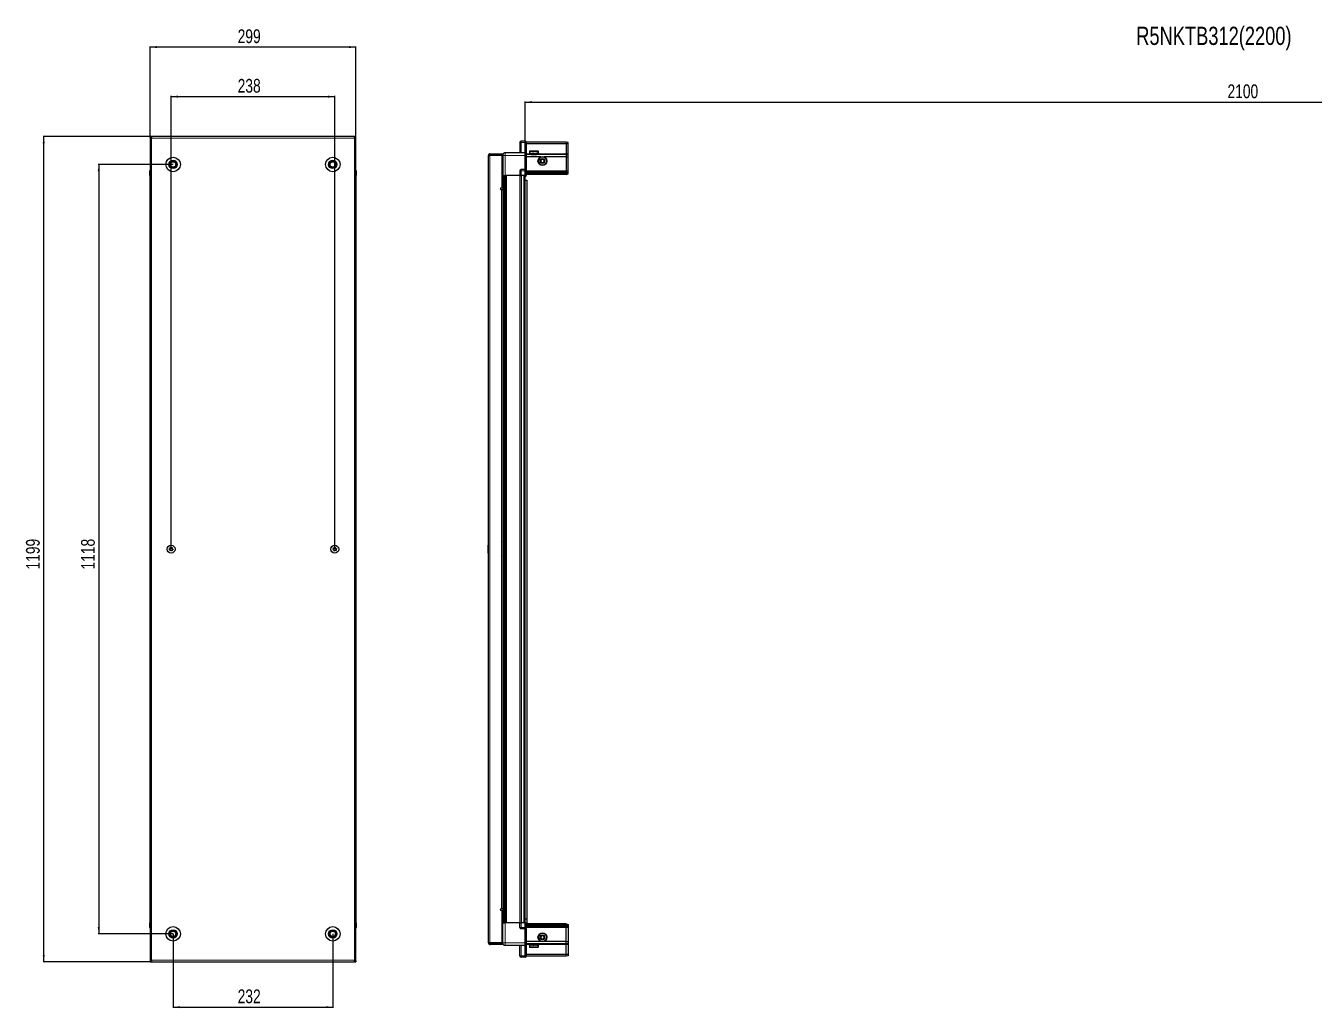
# Model space of a CAD drawing. Header units: millimetres. Extents: x 1770 to 5230, y -1720 to 2043.
# Drawn here: x 1770 to 3642, y 616 to 2043 of the extents above; entities that cross this region are included whole.
import ezdxf

# ---------------------------------------------------------------- set-up
doc = ezdxf.new("R2010")
doc.units = ezdxf.units.MM
doc.layers.add('FORMAT', color=7, linetype='Continuous')
doc.styles.add('SLDTEXTSTYLE0', font='TXT', dxfattribs={"width": 0.75})
doc.dimstyles.new('SLDDIMSTYLE0', dxfattribs={"dimtxt": 20, "dimasz": 10, "dimexe": 0, "dimexo": 0.0625, "dimgap": 5, "dimtad": 2, "dimdec": 1, "dimrnd": 1e-09, "dimzin": 12, "dimdsep": 46, "dimtxsty": 'SLDTEXTSTYLE0', "dimsah": 1, "dimcen": 0.09, "dimadec": 0, "dimazin": 3, "dimtfac": 1, "dimtofl": 0, "dimtmove": 0, "dimatfit": 3, "dimfxl": 0, "dimfrac": 2, "dimtolj": 1, "dimtzin": 12, "dimarcsym": 0})

# ---------------------------------------------------------------- blocks, each defined once
blk = doc.blocks.new('_D')
at = {"layer": 'FORMAT'}
for p, q in [((1950.9, 1882.1), (1795.4, 1882.1)), ((1796.4, 683.1), (1796.4, 1882.1)), ((1950.9, 683.1), (1795.4, 683.1))]:
    blk.add_line(p, q, dxfattribs=at)
for points in [[(1796.4, 1882.1), (1794.9, 1872.1), (1797.9, 1872.1)], [(1796.4, 683.1), (1797.9, 693.1), (1794.9, 693.1)]]:
    blk.add_solid(points, dxfattribs=at)
at = {"layer": 'FORMAT', "insert": (1770.6, 1253), "char_height": 20, "attachment_point": 1, "rotation": 90, "style": 'SLDTEXTSTYLE0'}
blk.add_mtext('1199', dxfattribs=at)
blk = doc.blocks.new('_D_1')
at = {"layer": 'FORMAT'}
for p, q in [((1950.9, 1882.1), (1950.9, 2013.1)), ((2249.9, 2012.1), (1950.9, 2012.1)), ((2249.9, 1882.1), (2249.9, 2013.1))]:
    blk.add_line(p, q, dxfattribs=at)
for points in [[(1950.9, 2012.1), (1960.9, 2010.6), (1960.9, 2013.6)], [(2249.9, 2012.1), (2239.9, 2013.6), (2239.9, 2010.6)]]:
    blk.add_solid(points, dxfattribs=at)
at = {"layer": 'FORMAT', "insert": (2078.2, 2037.9), "char_height": 20, "attachment_point": 1, "style": 'SLDTEXTSTYLE0'}
blk.add_mtext('299', dxfattribs=at)
blk = doc.blocks.new('_D_2')
at = {"layer": 'FORMAT'}
for p, q in [((1984.4, 723.6), (1984.4, 616.1)), ((2216.4, 723.6), (2216.4, 616.1)), ((1984.4, 617.1), (2216.4, 617.1))]:
    blk.add_line(p, q, dxfattribs=at)
for points in [[(1984.4, 617.1), (1994.4, 615.6), (1994.4, 618.6)], [(2216.4, 617.1), (2206.4, 618.6), (2206.4, 615.6)]]:
    blk.add_solid(points, dxfattribs=at)
at = {"layer": 'FORMAT', "insert": (2078.2, 642.9), "char_height": 20, "attachment_point": 1, "style": 'SLDTEXTSTYLE0'}
blk.add_mtext('232', dxfattribs=at)
blk = doc.blocks.new('_D_3')
at = {"layer": 'FORMAT'}
for p, q in [((1981.4, 1282.6), (1981.4, 1941.1)), ((1981.4, 1940.1), (2219.4, 1940.1)), ((2219.4, 1282.6), (2219.4, 1941.1))]:
    blk.add_line(p, q, dxfattribs=at)
for points in [[(1981.4, 1940.1), (1991.4, 1938.6), (1991.4, 1941.6)], [(2219.4, 1940.1), (2209.4, 1941.6), (2209.4, 1938.6)]]:
    blk.add_solid(points, dxfattribs=at)
at = {"layer": 'FORMAT', "insert": (2078.2, 1965.9), "char_height": 20, "attachment_point": 1, "style": 'SLDTEXTSTYLE0'}
blk.add_mtext('238', dxfattribs=at)
blk = doc.blocks.new('_D_4')
at = {"layer": 'FORMAT'}
for p, q in [((1984.4, 1841.6), (1875.4, 1841.6)), ((1876.4, 1841.6), (1876.4, 723.6)), ((1984.4, 723.6), (1875.4, 723.6))]:
    blk.add_line(p, q, dxfattribs=at)
for points in [[(1876.4, 1841.6), (1874.9, 1831.6), (1877.9, 1831.6)], [(1876.4, 723.6), (1877.9, 733.6), (1874.9, 733.6)]]:
    blk.add_solid(points, dxfattribs=at)
at = {"layer": 'FORMAT', "insert": (1850.6, 1253), "char_height": 20, "attachment_point": 1, "rotation": 90, "style": 'SLDTEXTSTYLE0'}
blk.add_mtext('1118', dxfattribs=at)
blk = doc.blocks.new('_D_5')
at = {"layer": 'FORMAT'}
for p, q in [((2495.9, 1825.6), (2495.9, 1933.1)), ((2495.9, 1932.1), (4595.9, 1932.1)), ((4595.9, 1825.6), (4595.9, 1933.1))]:
    blk.add_line(p, q, dxfattribs=at)
for points in [[(2495.9, 1932.1), (2505.9, 1930.6), (2505.9, 1933.6)], [(4595.9, 1932.1), (4585.9, 1933.6), (4585.9, 1930.6)]]:
    blk.add_solid(points, dxfattribs=at)
at = {"layer": 'FORMAT', "insert": (3516.4, 1957.9), "char_height": 20, "attachment_point": 1, "style": 'SLDTEXTSTYLE0'}
blk.add_mtext('2100', dxfattribs=at)

msp = doc.modelspace()

# ---------------------------------------------------------------- linework, layer by layer
at = {"color": 7, "linetype": 'Continuous', "lineweight": 25}
for p, q in [((1953, 1882.09), (1950.9, 1882.09)), ((1950.9, 1880.59), (1950.9, 1882.09)), ((1950.9, 1880.59), (1953, 1880.59)), ((1950.9, 1880.59), (1950.9, 1879.99)), ((1950.9, 1879.99), (1950.9, 685.19)), ((1950.9, 1879.99), (1953, 1879.99)), ((2247.8, 1882.09), (1953, 1882.09)), ((1953, 1882.09), (1953, 1879.99)), ((2247.8, 1879.99), (2247.8, 1882.09)), ((2249.9, 1882.09), (2247.8, 1882.09)), ((2247.8, 1880.59), (2249.9, 1880.59)), ((2247.8, 1879.99), (2249.9, 1879.99)), ((2249.9, 1880.59), (2249.9, 1882.09)), ((2249.9, 1879.99), (2249.9, 1880.59)), ((2249.9, 685.19), (2249.9, 1879.99)), ((2488.07, 1873.59), (2488.07, 1858.59)), ((2496.07, 1875.59), (2490.07, 1875.59)), ((2496.07, 1875.59), (2496.4, 1875.59)), ((2496.07, 1875.59), (2496.07, 1873.59)), ((2496.07, 1858.79), (2496.07, 1873.59)), ((2496.07, 1858.79), (2496.07, 1873.59)), ((2497.27, 1875.09), (2496.4, 1875.59)), ((2497.27, 1873.59), (2497.27, 1875.09)), ((2555.57, 1874.09), (2497.27, 1874.09)), ((2497.27, 1873.59), (2497.27, 1858.79)), ((2555.57, 1874.09), (2555.57, 1871.59)), ((2558.57, 1873.29), (2555.57, 1874.09)), ((2558.57, 1871.44), (2558.57, 1873.29)), ((2444.07, 1854.74), (2442.57, 1854.74)), ((2442.57, 1854.24), (2442.57, 1854.74)), ((2442.57, 710.94), (2442.57, 1854.24)), ((2444.67, 1855.34), (2444.67, 1856.84)), ((2444.67, 1856.84), (2445.57, 1856.84)), ((2444.67, 1855.34), (2445.57, 1855.34)), ((2444.67, 1854.84), (2462.07, 1854.84)), ((2445.57, 1855.34), (2445.57, 1856.84)), ((2445.57, 1856.84), (2462.07, 1856.84)), ((2445.57, 1855.34), (2462.07, 1855.34)), ((2462.07, 1855.34), (2462.07, 1856.84)), ((2463.57, 1854.84), (2462.07, 1854.84)), ((2462.07, 1854.84), (2462.07, 1807.34)), ((2463.57, 1854.59), (2463.57, 1825.59)), ((2496.07, 1858.59), (2467.07, 1858.59)), ((2496.07, 1858.59), (2496.07, 1858.79)), ((2496.07, 1858.59), (2497.27, 1858.59)), ((2496.07, 1854.59), (2496.07, 1858.59)), ((2496.07, 1834.29), (2496.07, 1854.59)), ((2555.57, 1871.59), (2497.27, 1871.59)), ((2497.27, 1858.79), (2497.27, 1858.59)), ((2497.27, 1858.59), (2497.27, 1854.59)), ((2555.57, 1856.09), (2497.27, 1856.09)), ((2497.27, 1854.59), (2497.27, 1834.29)), ((2502.07, 1860.49), (2502.07, 1858.09)), ((2502.07, 1858.09), (2502.07, 1857.59)), ((2502.07, 1857.59), (2502.2, 1857.59)), ((2502.39, 1858.09), (2502.2, 1858.09)), ((2502.2, 1858.09), (2502.2, 1857.59)), ((2502.2, 1857.59), (2502.39, 1857.59)), ((2502.39, 1858.09), (2502.39, 1857.59)), ((2502.39, 1857.59), (2502.92, 1857.59)), ((2502.87, 1861.29), (2510.04, 1861.29)), ((2503.32, 1858.09), (2502.92, 1858.09)), ((2502.92, 1858.09), (2502.92, 1857.59)), ((2502.92, 1857.59), (2503.32, 1857.59)), ((2503.32, 1858.09), (2503.32, 1857.59)), ((2503.32, 1857.59), (2504.19, 1857.59)), ((2504.17, 1857.59), (2504.17, 1857.49)), ((2504.17, 1857.49), (2512.97, 1857.49)), ((2504.77, 1858.09), (2504.19, 1858.09)), ((2504.19, 1858.09), (2504.19, 1857.59)), ((2504.19, 1857.59), (2504.77, 1857.59)), ((2504.57, 1857.09), (2505.26, 1856.61)), ((2504.57, 1857.09), (2509.6, 1857.09)), ((2505.26, 1856.61), (2504.57, 1856.13)), ((2504.57, 1856.13), (2504.57, 1856.09)), ((2504.57, 1856.13), (2509.6, 1856.13)), ((2504.77, 1858.09), (2504.77, 1857.59)), ((2504.77, 1857.59), (2505.89, 1857.59)), ((2505.26, 1856.61), (2509.42, 1856.61)), ((2506.58, 1858.09), (2505.89, 1858.09)), ((2505.89, 1858.09), (2505.89, 1857.59)), ((2505.89, 1857.59), (2506.58, 1857.59)), ((2506.58, 1858.09), (2506.58, 1857.59)), ((2506.58, 1857.59), (2507.85, 1857.59)), ((2508.59, 1858.09), (2507.85, 1858.09)), ((2507.85, 1858.09), (2507.85, 1857.59)), ((2507.85, 1857.59), (2508.08, 1857.59)), ((2508.08, 1858.09), (2508.08, 1857.59)), ((2508.58, 1858.09), (2508.58, 1857.59)), ((2508.58, 1857.59), (2508.59, 1857.59)), ((2508.59, 1858.09), (2508.59, 1857.59)), ((2508.59, 1857.59), (2509.88, 1857.59)), ((2509.42, 1856.61), (2511.88, 1856.61)), ((2509.6, 1857.09), (2512.57, 1857.09)), ((2509.6, 1856.13), (2512.57, 1856.13)), ((2510.6, 1858.09), (2509.88, 1858.09)), ((2509.88, 1858.09), (2509.88, 1857.59)), ((2509.94, 1858.09), (2509.94, 1857.59)), ((2509.94, 1857.59), (2510.6, 1857.59)), ((2510.04, 1861.29), (2514.27, 1861.29)), ((2510.6, 1858.09), (2510.6, 1857.59)), ((2510.6, 1857.59), (2511.79, 1857.59)), ((2512.41, 1858.09), (2511.79, 1858.09)), ((2511.79, 1858.09), (2511.79, 1857.59)), ((2511.79, 1857.59), (2512.41, 1857.59)), ((2511.88, 1856.61), (2512.57, 1857.09)), ((2512.57, 1856.13), (2511.88, 1856.61)), ((2512.41, 1858.09), (2512.41, 1857.59)), ((2512.41, 1857.59), (2513.37, 1857.59)), ((2512.57, 1856.09), (2512.57, 1856.13)), ((2512.97, 1857.49), (2512.97, 1857.59)), ((2513.84, 1858.09), (2513.37, 1858.09)), ((2513.37, 1858.09), (2513.37, 1857.59)), ((2513.37, 1857.59), (2513.84, 1857.59)), ((2513.84, 1858.09), (2513.84, 1857.59)), ((2513.84, 1857.59), (2514.49, 1857.59)), ((2514.76, 1858.09), (2514.49, 1858.09)), ((2514.49, 1858.09), (2514.49, 1857.59)), ((2514.49, 1857.59), (2514.76, 1857.59)), ((2514.76, 1858.09), (2514.76, 1857.59)), ((2514.76, 1857.59), (2515.03, 1857.59)), ((2515.07, 1858.09), (2515.03, 1858.09)), ((2515.03, 1858.09), (2515.03, 1857.59)), ((2515.03, 1857.59), (2515.07, 1857.59)), ((2515.07, 1858.09), (2515.07, 1860.49)), ((2515.07, 1858.09), (2515.07, 1857.59)), ((2555.57, 1871.59), (2555.57, 1857.09)), ((2558.57, 1871.44), (2555.57, 1871.59)), ((2555.57, 1857.09), (2555.57, 1856.09)), ((2555.57, 1856.09), (2555.57, 1852.59)), ((2558.57, 1855.29), (2555.57, 1856.09)), ((2558.57, 1857.09), (2558.57, 1871.44)), ((2558.57, 1855.29), (2558.57, 1857.09)), ((2558.57, 1852.26), (2558.57, 1855.29)), ((2518.57, 1852.59), (2497.27, 1852.59)), ((2555.57, 1852.59), (2523.57, 1852.59)), ((2555.57, 1852.59), (2555.57, 1832.09)), ((2555.57, 1852.59), (2558.57, 1852.26)), ((2558.57, 1832.09), (2558.57, 1852.26)), ((1950.4, 1832.09), (1950.4, 1825.59)), ((1950.4, 1825.59), (1950.4, 1832.09)), ((1950.4, 1825.59), (1950.4, 1825.59)), ((1950.9, 1825.59), (1950.4, 1825.59)), ((1950.55, 1825.59), (1950.55, 739.59)), ((2249.9, 1833.42), (2249.9, 1833.42)), ((2249.9, 1825.59), (2250.4, 1825.59)), ((2250.25, 739.59), (2250.25, 1825.59)), ((2250.4, 1832.09), (2250.4, 1825.59)), ((2250.4, 1825.59), (2250.4, 1832.09)), ((2250.4, 1825.59), (2250.4, 1825.59)), ((2250.4, 1825.59), (2250.4, 1825.59)), ((2462.07, 1828.34), (2463.57, 1828.34)), ((2463.57, 1825.59), (2462.07, 1825.59)), ((2464.22, 739.59), (2464.22, 1825.59)), ((2466.01, 1825.59), (2466.01, 739.59)), ((2466.05, 1825.59), (2466.05, 739.59)), ((2488.07, 1825.59), (2467.07, 1825.59)), ((2488.07, 1832.09), (2488.07, 1825.59)), ((2488.07, 1825.59), (2490.07, 1825.59)), ((2488.72, 739.59), (2488.72, 1825.59)), ((2496.07, 1834.09), (2490.07, 1834.09)), ((2496.07, 1825.59), (2490.07, 1825.59)), ((2495.92, 739.59), (2495.92, 1825.59)), ((2495.92, 1818.59), (2498.42, 1818.59)), ((2496.07, 1834.09), (2496.07, 1834.29)), ((2496.07, 1834.09), (2496.07, 1832.09)), ((2496.07, 1834.09), (2497.27, 1834.09)), ((2496.07, 1825.59), (2496.07, 1832.09)), ((2496.07, 1825.59), (2496.07, 1832.09)), ((2496.07, 1825.59), (2496.4, 1825.59)), ((2496.07, 1825.59), (2496.07, 1825.59)), ((2496.4, 1825.59), (2496.4, 1832.09)), ((2497.27, 1825.59), (2496.4, 1825.59)), ((2496.4, 1825.59), (2496.4, 1825.59)), ((2497.27, 1834.29), (2497.27, 1834.09)), ((2497.27, 1833.42), (2497.27, 1834.09)), ((2497.27, 1833.42), (2497.27, 1825.59)), ((2555.57, 1831.09), (2497.27, 1831.09)), ((2555.57, 1830.09), (2497.27, 1830.09)), ((2555.57, 1828.59), (2497.27, 1828.59)), ((2555.57, 1827.09), (2497.27, 1827.09)), ((2498.42, 1818.59), (2498.42, 745.09)), ((2555.57, 1832.09), (2555.57, 1831.09)), ((2555.57, 1831.09), (2555.57, 1830.09)), ((2555.57, 1831.09), (2558.57, 1830.29)), ((2555.57, 1830.09), (2555.57, 1828.59)), ((2555.57, 1830.09), (2558.57, 1829.55)), ((2555.57, 1828.59), (2558.57, 1829.05)), ((2555.57, 1828.59), (2555.57, 1827.09)), ((2555.57, 1827.09), (2558.57, 1827.9)), ((2558.57, 1830.29), (2558.57, 1832.09)), ((2558.57, 1829.55), (2558.57, 1830.29)), ((2558.57, 1829.05), (2558.57, 1829.55)), ((2558.57, 1827.9), (2558.57, 1829.05)), ((2462.07, 1807.34), (2460.72, 1807.34)), ((2460.72, 1805.34), (2461.47, 1805.34)), ((2461.47, 1805.34), (2463.57, 1805.34)), ((2463.57, 1805.34), (2463.57, 759.84)), ((2464.07, 1292.09), (2464.07, 1273.09)), ((2442.57, 1288.38), (2442.27, 1288.38)), ((2442.27, 1276.81), (2442.27, 1288.38)), ((2442.27, 1276.81), (2442.57, 1276.81)), ((2461.47, 759.84), (2460.72, 759.84)), ((2460.72, 757.84), (2462.07, 757.84)), ((2463.57, 759.84), (2461.47, 759.84)), ((2462.07, 757.84), (2462.07, 710.34)), ((1950.4, 733.09), (1950.4, 739.59)), ((1950.4, 739.59), (1950.4, 739.59)), ((1950.4, 739.59), (1950.4, 739.59)), ((1950.4, 739.59), (1950.4, 733.09)), ((1950.9, 739.59), (1950.4, 739.59)), ((1950.9, 731.77), (1950.9, 731.77)), ((2249.9, 739.59), (2250.4, 739.59)), ((2250.4, 739.59), (2250.4, 739.59)), ((2250.4, 733.09), (2250.4, 739.59)), ((2250.4, 739.59), (2250.4, 733.09)), ((2463.57, 739.59), (2462.07, 739.59)), ((2463.57, 736.84), (2462.07, 736.84)), ((2463.57, 710.59), (2463.57, 739.59)), ((2488.07, 739.59), (2467.07, 739.59)), ((2488.07, 733.09), (2488.07, 739.59)), ((2488.07, 739.59), (2490.07, 739.59)), ((2496.07, 739.59), (2490.07, 739.59)), ((2496.07, 731.09), (2490.07, 731.09)), ((2498.42, 745.09), (2495.92, 745.09)), ((2496.07, 739.59), (2496.4, 739.59)), ((2496.07, 733.09), (2496.07, 739.59)), ((2496.07, 733.09), (2496.07, 731.09)), ((2496.07, 733.09), (2496.07, 731.09)), ((2496.07, 731.09), (2497.27, 731.09)), ((2496.07, 730.89), (2496.07, 731.09)), ((2496.07, 710.59), (2496.07, 730.89)), ((2496.4, 733.09), (2496.4, 739.59)), ((2496.4, 739.59), (2497.27, 739.59)), ((2497.27, 739.59), (2497.27, 731.77)), ((2555.57, 738.09), (2497.27, 738.09)), ((2555.57, 736.59), (2497.27, 736.59)), ((2555.57, 735.09), (2497.27, 735.09)), ((2555.57, 734.09), (2497.27, 734.09)), ((2497.27, 731.09), (2497.27, 731.77)), ((2497.27, 731.09), (2497.27, 730.89)), ((2497.27, 730.89), (2497.27, 710.59)), ((2498.42, 745.09), (2498.42, 738.09)), ((2555.57, 736.59), (2555.57, 738.09)), ((2555.57, 738.09), (2558.57, 737.29)), ((2555.57, 735.09), (2555.57, 736.59)), ((2555.57, 736.59), (2558.57, 736.14)), ((2555.57, 735.09), (2558.57, 735.64)), ((2555.57, 734.09), (2555.57, 735.09)), ((2555.57, 734.09), (2558.57, 734.9)), ((2555.57, 733.09), (2555.57, 734.09)), ((2555.57, 712.59), (2555.57, 733.09)), ((2558.57, 737.29), (2558.57, 736.14)), ((2558.57, 736.14), (2558.57, 735.64)), ((2558.57, 735.64), (2558.57, 734.9)), ((2558.57, 734.9), (2558.57, 733.09)), ((2558.57, 733.09), (2558.57, 712.93)), ((2518.57, 712.59), (2497.27, 712.59)), ((2555.57, 712.59), (2523.57, 712.59)), ((2555.57, 712.59), (2558.57, 712.93)), ((2555.57, 709.09), (2555.57, 712.59)), ((2558.57, 712.93), (2558.57, 709.9)), ((2442.57, 710.44), (2442.57, 710.94)), ((2444.07, 710.44), (2442.57, 710.44)), ((2462.07, 710.34), (2444.67, 710.34)), ((2444.67, 709.84), (2444.67, 708.34)), ((2444.67, 709.84), (2445.57, 709.84)), ((2444.67, 708.34), (2445.57, 708.34)), ((2445.57, 709.84), (2445.57, 708.34)), ((2462.07, 709.84), (2445.57, 709.84)), ((2462.07, 708.34), (2445.57, 708.34)), ((2462.07, 710.34), (2463.57, 710.34)), ((2462.07, 709.84), (2462.07, 708.34)), ((2496.07, 706.59), (2467.07, 706.59)), ((2488.07, 691.59), (2488.07, 706.59)), ((2496.07, 706.59), (2496.07, 710.59)), ((2496.07, 706.59), (2497.27, 706.59)), ((2496.07, 706.39), (2496.07, 706.59)), ((2496.07, 691.59), (2496.07, 706.39)), ((2497.27, 710.59), (2497.27, 706.59)), ((2555.57, 709.09), (2497.27, 709.09)), ((2497.27, 706.59), (2497.27, 706.39)), ((2497.27, 706.39), (2497.27, 691.59)), ((2555.57, 693.59), (2497.27, 693.59)), ((2502.07, 707.59), (2502.07, 704.69)), ((2502.17, 707.59), (2502.07, 707.59)), ((2502.17, 707.09), (2502.17, 707.59)), ((2502.33, 707.59), (2502.17, 707.59)), ((2502.17, 707.09), (2502.33, 707.09)), ((2502.33, 707.09), (2502.33, 707.59)), ((2502.82, 707.59), (2502.33, 707.59)), ((2502.82, 707.09), (2502.82, 707.59)), ((2503.2, 707.59), (2502.82, 707.59)), ((2502.82, 707.09), (2503.2, 707.09)), ((2503.02, 703.89), (2502.87, 703.89)), ((2514.27, 703.89), (2503.02, 703.89)), ((2503.2, 707.09), (2503.2, 707.59)), ((2504.04, 707.59), (2503.2, 707.59)), ((2504.04, 707.09), (2504.04, 707.59)), ((2504.6, 707.59), (2504.04, 707.59)), ((2504.04, 707.09), (2504.6, 707.09)), ((2504.17, 707.69), (2504.17, 707.59)), ((2509.57, 707.69), (2504.17, 707.69)), ((2504.57, 709.09), (2504.57, 709.06)), ((2504.57, 709.06), (2505.26, 708.58)), ((2504.67, 709.06), (2504.57, 709.06)), ((2505.26, 708.58), (2504.57, 708.09)), ((2504.67, 708.09), (2504.57, 708.09)), ((2504.6, 707.09), (2504.6, 707.59)), ((2505.7, 707.59), (2504.6, 707.59)), ((2512.57, 709.06), (2504.67, 709.06)), ((2512.57, 708.09), (2504.67, 708.09)), ((2505.35, 708.58), (2505.26, 708.58)), ((2511.88, 708.58), (2505.35, 708.58)), ((2505.7, 707.09), (2505.7, 707.59)), ((2506.39, 707.59), (2505.7, 707.59)), ((2505.7, 707.09), (2506.39, 707.09)), ((2506.39, 707.09), (2506.39, 707.59)), ((2507.65, 707.59), (2506.39, 707.59)), ((2507.65, 707.09), (2507.65, 707.59)), ((2507.95, 707.59), (2507.65, 707.59)), ((2507.65, 707.09), (2508.38, 707.09)), ((2507.95, 707.09), (2507.95, 707.59)), ((2508.38, 707.09), (2508.38, 707.59)), ((2509.68, 707.59), (2508.38, 707.59)), ((2512.97, 707.69), (2509.57, 707.69)), ((2509.68, 707.09), (2509.68, 707.59)), ((2509.68, 707.09), (2510.4, 707.09)), ((2509.81, 707.09), (2509.81, 707.59)), ((2510.4, 707.59), (2509.81, 707.59)), ((2510.4, 707.09), (2510.4, 707.59)), ((2511.61, 707.59), (2510.4, 707.59)), ((2511.61, 707.09), (2511.61, 707.59)), ((2512.24, 707.59), (2511.61, 707.59)), ((2511.61, 707.09), (2512.24, 707.09)), ((2511.88, 708.58), (2512.57, 709.06)), ((2512.57, 708.09), (2511.88, 708.58)), ((2512.24, 707.09), (2512.24, 707.59)), ((2513.23, 707.59), (2512.24, 707.59)), ((2512.57, 709.06), (2512.57, 709.09)), ((2512.97, 707.59), (2512.97, 707.69)), ((2513.23, 707.09), (2513.23, 707.59)), ((2513.72, 707.59), (2513.23, 707.59)), ((2513.23, 707.09), (2513.72, 707.09)), ((2513.72, 707.09), (2513.72, 707.59)), ((2514.4, 707.59), (2513.72, 707.59)), ((2514.4, 707.09), (2514.4, 707.59)), ((2514.69, 707.59), (2514.4, 707.59)), ((2514.4, 707.09), (2514.69, 707.09)), ((2514.69, 707.09), (2514.69, 707.59)), ((2515, 707.59), (2514.69, 707.59)), ((2515, 707.09), (2515, 707.59)), ((2515.07, 707.59), (2515, 707.59)), ((2515, 707.09), (2515.07, 707.09)), ((2515.07, 704.69), (2515.07, 707.59)), ((2515.07, 707.09), (2515.07, 707.59)), ((2515.07, 707.59), (2515.07, 707.59)), ((2558.57, 709.9), (2555.57, 709.09)), ((2555.57, 708.09), (2555.57, 709.09)), ((2555.57, 693.59), (2555.57, 708.09)), ((2558.57, 693.75), (2555.57, 693.59)), ((2555.57, 691.09), (2555.57, 693.59)), ((2558.57, 709.9), (2558.57, 708.09)), ((2558.57, 708.09), (2558.57, 693.75)), ((2558.57, 693.75), (2558.57, 691.9)), ((1953, 685.19), (1950.9, 685.19)), ((1950.9, 685.19), (1950.9, 684.59)), ((1950.9, 684.59), (1950.9, 683.09)), ((1953, 684.59), (1950.9, 684.59)), ((1950.9, 683.09), (1953, 683.09)), ((1953, 685.19), (1953, 683.09)), ((1953, 683.09), (2247.8, 683.09)), ((2249.9, 685.19), (2247.8, 685.19)), ((2247.8, 683.09), (2247.8, 685.19)), ((2249.9, 684.59), (2247.8, 684.59)), ((2247.8, 683.09), (2249.9, 683.09)), ((2249.9, 684.59), (2249.9, 685.19)), ((2249.9, 684.59), (2249.9, 683.09)), ((2496.07, 689.59), (2490.07, 689.59)), ((2496.07, 691.59), (2496.07, 689.59)), ((2496.07, 689.59), (2496.4, 689.59)), ((2496.07, 689.59), (2496.4, 689.59)), ((2496.07, 689.59), (2496.07, 689.59)), ((2496.4, 689.59), (2497.27, 690.09)), ((2496.4, 689.59), (2497.27, 690.09)), ((2497.27, 690.09), (2497.27, 691.59)), ((2555.57, 691.09), (2497.27, 691.09)), ((2558.57, 691.9), (2555.57, 691.09))]:
    msp.add_line(p, q, dxfattribs=at)
at = {"color": 8, "linetype": 'Continuous', "lineweight": 18}
for p, q in [((2247.8, 1879.99), (1953, 1879.99)), ((1953, 1879.99), (1953, 685.19)), ((2247.8, 685.19), (2247.8, 1879.99)), ((2490.07, 1873.59), (2488.07, 1873.59)), ((2490.07, 1873.59), (2490.07, 1875.59)), ((2490.07, 1858.59), (2490.07, 1873.59)), ((2496.07, 1873.59), (2490.07, 1873.59)), ((2496.07, 1873.59), (2497.27, 1873.59)), ((2444.67, 1854.84), (2444.67, 710.34)), ((2467.07, 1825.59), (2467.07, 1854.59)), ((2496.07, 1854.59), (2467.07, 1854.59)), ((2496.07, 1858.79), (2497.27, 1858.79)), ((2496.07, 1854.59), (2497.27, 1854.59)), ((2504.57, 1857.09), (2497.27, 1857.09)), ((2502.07, 1860.49), (2510.24, 1860.49)), ((2510.24, 1860.49), (2515.07, 1860.49)), ((2555.57, 1857.09), (2512.57, 1857.09)), ((2558.57, 1857.09), (2555.57, 1857.09)), ((1950.9, 1832.09), (1950.4, 1832.09)), ((2249.9, 1832.09), (2250.4, 1832.09)), ((2463.57, 1805.34), (2463.57, 1825.59)), ((2464.81, 1825.59), (2464.81, 739.59)), ((2467.25, 739.59), (2467.25, 1825.59)), ((2468.67, 1825.59), (2468.67, 739.59)), ((2488.07, 1832.09), (2490.07, 1832.09)), ((2488.07, 739.59), (2488.07, 1825.59)), ((2490.07, 1832.09), (2490.07, 1834.09)), ((2490.07, 1825.59), (2490.07, 1832.09)), ((2496.07, 1832.09), (2490.07, 1832.09)), ((2490.72, 739.59), (2490.72, 1825.59)), ((2493.92, 739.59), (2493.92, 1825.59)), ((2496.07, 1834.29), (2497.27, 1834.29)), ((2496.07, 1832.09), (2496.4, 1832.09)), ((2496.07, 1825.59), (2496.4, 1825.59)), ((2555.57, 1832.09), (2497.27, 1832.09)), ((2555.57, 1832.09), (2558.57, 1832.09)), ((2461.47, 759.84), (2461.47, 1805.34)), ((2463.57, 739.59), (2463.57, 759.84)), ((1950.9, 733.09), (1950.4, 733.09)), ((2249.9, 733.09), (2250.4, 733.09)), ((2467.07, 739.59), (2467.07, 710.59)), ((2488.07, 733.09), (2490.07, 733.09)), ((2490.07, 739.59), (2490.07, 733.09)), ((2490.07, 733.09), (2490.07, 731.09)), ((2496.07, 733.09), (2490.07, 733.09)), ((2496.07, 733.09), (2496.4, 733.09)), ((2497.27, 730.89), (2496.07, 730.89)), ((2555.57, 733.09), (2497.27, 733.09)), ((2555.57, 733.09), (2558.57, 733.09)), ((2496.07, 710.59), (2467.07, 710.59)), ((2490.07, 706.59), (2490.07, 691.59)), ((2496.07, 710.59), (2497.27, 710.59)), ((2497.27, 706.39), (2496.07, 706.39)), ((2504.57, 708.09), (2497.27, 708.09)), ((2502.24, 704.69), (2502.07, 704.69)), ((2515.07, 704.69), (2502.24, 704.69)), ((2555.57, 708.09), (2512.57, 708.09)), ((2558.57, 708.09), (2555.57, 708.09)), ((1953, 685.19), (2247.8, 685.19)), ((2490.07, 691.59), (2488.07, 691.59)), ((2496.07, 691.59), (2490.07, 691.59)), ((2490.07, 691.59), (2490.07, 689.59)), ((2496.07, 691.59), (2497.27, 691.59))]:
    msp.add_line(p, q, dxfattribs=at)
at = {"color": 7, "linetype": 'Continuous', "lineweight": 25}
for centre, radius in [((1984.4, 1841.59), 10.5), ((1984.4, 1841.59), 6), ((1984.4, 1841.59), 3.9), ((2216.4, 1841.59), 10.5), ((2216.4, 1841.59), 6), ((2216.4, 1841.59), 3.9), ((2521.07, 1846.59), 6.5), ((2521.07, 1846.59), 3.46), ((1981.55, 1282.59), 5.79), ((1981.55, 1282.59), 1.85), ((2219.25, 1282.59), 5.79), ((2219.25, 1282.59), 1.85), ((1984.4, 723.59), 10.5), ((2216.4, 723.59), 10.5), ((1984.4, 723.59), 6), ((1984.4, 723.59), 3.9), ((2216.4, 723.59), 6), ((2216.4, 723.59), 3.9), ((2521.07, 718.59), 6.5), ((2521.07, 718.59), 3.46)]:
    msp.add_circle(centre, radius, dxfattribs=at)
at = {"color": 8, "linetype": 'Continuous', "lineweight": 18}
for centre in [(2521.07, 1846.59), (2521.07, 718.59)]:
    msp.add_circle(centre, 5.7, dxfattribs=at)
at = {"color": 7, "linetype": 'Continuous', "lineweight": 25}
for centre, radius, start, end in [((2490.07, 1873.59), 2, 90, 180), ((2444.57, 1854.34), 0.5, 90, 117.52901), ((2461.97, 1854.74), 0.6, 9.59407, 90), ((2461.97, 1854.74), 2.1, 32.2369, 87.2706), ((2502.87, 1860.49), 0.8, 90, 180), ((2504.17, 1857.09), 0.4, 0, 90), ((2512.97, 1857.09), 0.4, 90, 180), ((2514.27, 1860.49), 0.8, 0, 90), ((1984.4, 1841.59), 4.62, 120, 180), ((1984.4, 1841.59), 4.62, 180, 240), ((1984.4, 1841.59), 4.62, 60, 120), ((1984.4, 1841.59), 4.62, 240, 300), ((1984.4, 1841.59), 4.62, 360, 60), ((1984.4, 1841.59), 4.62, 300, 360), ((2216.4, 1841.59), 4.62, 120, 180), ((2216.4, 1841.59), 4.62, 180, 240), ((2216.4, 1841.59), 4.62, 60, 120), ((2216.4, 1841.59), 4.62, 240, 300), ((2216.4, 1841.59), 4.62, 360, 60), ((2216.4, 1841.59), 4.62, 300, 360), ((2521.07, 1846.59), 2.5, 161.00659, 221.00659), ((2521.07, 1846.59), 2.5, 101.00659, 161.00659), ((2521.07, 1846.59), 2.5, 221.00659, 281.00659), ((2521.07, 1846.59), 2.5, 41.00659, 101.00659), ((2521.07, 1846.59), 2.5, 281.00659, 341.00659), ((2521.07, 1846.59), 2.5, 341.00659, 41.00659), ((1952.4, 1832.09), 2, 138.57492, 180), ((1952.4, 1832.09), 2, 138.59038, 180), ((2248.4, 1832.09), 2, 0, 41.39416), ((2490.07, 1832.09), 2, 90, 180), ((2493.42, 1828.24), 5, 300, 346.70293), ((2460.72, 1806.34), 1, 90, 270), ((2461.07, 1292.09), 3, 0, 33.55731), ((2461.07, 1273.09), 3, 326.44269, 0), ((2460.72, 758.84), 1, 90, 270), ((1952.4, 733.09), 2, 180, 221.40962), ((1952.4, 733.09), 2, 180, 221.40962), ((2248.4, 733.09), 2, 318.57492, 360), ((2248.4, 733.09), 2, 318.59038, 0), ((2490.07, 733.09), 2, 180, 270), ((1984.4, 723.59), 4.62, 120, 180), ((1984.4, 723.59), 4.62, 180, 240), ((1984.4, 723.59), 4.62, 60, 120), ((1984.4, 723.59), 4.62, 240, 300), ((1984.4, 723.59), 4.62, 0, 60), ((1984.4, 723.59), 4.62, 300, 0), ((2216.4, 723.59), 4.62, 120, 180), ((2216.4, 723.59), 4.62, 180, 240), ((2216.4, 723.59), 4.62, 60, 120), ((2216.4, 723.59), 4.62, 240, 300), ((2216.4, 723.59), 4.62, 360, 60), ((2216.4, 723.59), 4.62, 300, 360), ((2521.07, 718.59), 2.5, 127.98423, 187.98423), ((2521.07, 718.59), 2.5, 187.98423, 247.98423), ((2521.07, 718.59), 2.5, 67.98423, 127.98423), ((2521.07, 718.59), 2.5, 247.98423, 307.98423), ((2521.07, 718.59), 2.5, 7.98423, 67.98423), ((2521.07, 718.59), 2.5, 307.98423, 7.98423), ((2444.57, 710.84), 0.5, 243.29122, 270), ((2461.97, 710.44), 0.6, 270, 350.40593), ((2461.97, 710.44), 2.1, 272.7294, 327.8305), ((2502.87, 704.69), 0.8, 180, 270), ((2504.17, 708.09), 0.4, 270, 0), ((2512.97, 708.09), 0.4, 180, 270), ((2514.27, 704.69), 0.8, 270, 360), ((2490.07, 691.59), 2, 180, 270)]:
    msp.add_arc(centre, radius, start, end, dxfattribs=at)
for centre, start_param, end_param in [((2499.87, 1832.09), 2.4188584, 3.1415927), ((2499.87, 733.09), 3.1415927, 3.8643269)]:
    msp.add_ellipse(centre, major_axis=(3.46, 0), ratio=0.5773503, start_param=start_param, end_param=end_param, dxfattribs=at)
for points, knots in [([(2444.67, 1856.84), (2444.42, 1856.82), (2443.92, 1856.76), (2443.28, 1856.37), (2442.82, 1855.81), (2442.6, 1855.23), (2442.58, 1854.87), (2442.57, 1854.74)], [0, 0, 0, 0, 0.2302553, 0.4485219, 0.6667858, 0.8850496, 1, 1, 1, 1]), ([(2442.57, 1854.24), (2442.6, 1854.29), (2442.65, 1854.38), (2443.04, 1854.51), (2443.6, 1854.64), (2444.18, 1854.75), (2444.54, 1854.82), (2444.67, 1854.84)], [0, 0, 0, 0, 0.2302553, 0.4485219, 0.6667858, 0.8850496, 1, 1, 1, 1]), ([(2467.07, 1858.59), (2466.63, 1858.55), (2465.95, 1858.47), (2465.14, 1858.04), (2464.58, 1857.59), (2464.12, 1857.03), (2463.69, 1856.21), (2463.62, 1855.53), (2463.57, 1855.09)], [0, 0, 0, 0, 0.23945684, 0.36836066, 0.5, 0.63163934, 0.76054316, 1, 1, 1, 1]), ([(2463.57, 1855.09), (2463.57, 1855.09), (2463.57, 1855.07), (2463.57, 1854.96), (2463.57, 1854.79), (2463.57, 1854.66), (2463.57, 1854.59)], [0, 0, 0, 0, 0.2493943, 0.5003335, 0.7501667, 1, 1, 1, 1]), ([(1979.78, 1841.59), (1980.11, 1842.17), (1980.67, 1843.15), (1981.5, 1844.57), (1981.9, 1845.28), (1982.09, 1845.59)], [0, 0, 0, 0, 0.4391308, 0.7513783, 1, 1, 1, 1]), ([(1982.09, 1837.59), (1981.76, 1838.17), (1981.19, 1839.15), (1980.37, 1840.57), (1979.96, 1841.28), (1979.78, 1841.59)], [0, 0, 0, 0, 0.4391308, 0.7513783, 1, 1, 1, 1]), ([(1982.09, 1845.59), (1982.29, 1845.59), (1982.99, 1845.59), (1984.3, 1845.59), (1985.69, 1845.59), (1986.44, 1845.59), (1986.71, 1845.59)], [0, 0, 0, 0, 0.1393293, 0.4852696, 0.8163565, 1, 1, 1, 1]), ([(1986.71, 1837.59), (1986.44, 1837.59), (1985.69, 1837.59), (1984.3, 1837.59), (1982.99, 1837.59), (1982.29, 1837.59), (1982.09, 1837.59)], [0, 0, 0, 0, 0.1836435, 0.5147304, 0.8606707, 1, 1, 1, 1]), ([(1986.71, 1845.59), (1987.04, 1845.02), (1987.6, 1844.04), (1988.42, 1842.62), (1988.83, 1841.91), (1989.01, 1841.59)], [0, 0, 0, 0, 0.4391308, 0.7513783, 1, 1, 1, 1]), ([(1989.01, 1841.59), (1988.68, 1841.02), (1988.12, 1840.04), (1987.3, 1838.62), (1986.89, 1837.91), (1986.71, 1837.59)], [0, 0, 0, 0, 0.4391308, 0.7513783, 1, 1, 1, 1]), ([(2211.78, 1841.59), (2212.11, 1842.17), (2212.67, 1843.15), (2213.5, 1844.57), (2213.9, 1845.28), (2214.09, 1845.59)], [0, 0, 0, 0, 0.4391308, 0.7513783, 1, 1, 1, 1]), ([(2214.09, 1837.59), (2213.76, 1838.17), (2213.19, 1839.15), (2212.37, 1840.57), (2211.96, 1841.28), (2211.78, 1841.59)], [0, 0, 0, 0, 0.4391308, 0.7513783, 1, 1, 1, 1]), ([(2214.09, 1845.59), (2214.29, 1845.59), (2214.99, 1845.59), (2216.3, 1845.59), (2217.69, 1845.59), (2218.44, 1845.59), (2218.71, 1845.59)], [0, 0, 0, 0, 0.1393293, 0.4852696, 0.8163565, 1, 1, 1, 1]), ([(2218.71, 1837.59), (2218.44, 1837.59), (2217.69, 1837.59), (2216.3, 1837.59), (2214.99, 1837.59), (2214.29, 1837.59), (2214.09, 1837.59)], [0, 0, 0, 0, 0.1836435, 0.5147304, 0.8606707, 1, 1, 1, 1]), ([(2218.71, 1845.59), (2219.04, 1845.02), (2219.6, 1844.04), (2220.42, 1842.62), (2220.83, 1841.91), (2221.01, 1841.59)], [0, 0, 0, 0, 0.4391308, 0.7513783, 1, 1, 1, 1]), ([(2221.01, 1841.59), (2220.68, 1841.02), (2220.12, 1840.04), (2219.3, 1838.62), (2218.89, 1837.91), (2218.71, 1837.59)], [0, 0, 0, 0, 0.4391308, 0.7513783, 1, 1, 1, 1]), ([(2518.24, 1846.04), (2518.4, 1846.53), (2518.72, 1847.44), (2519.03, 1848.35), (2519.18, 1848.77)], [0, 0, 0, 0, 0.5346859, 1, 1, 1, 1]), ([(2520.13, 1843.86), (2519.9, 1844.12), (2519.36, 1844.75), (2518.71, 1845.5), (2518.32, 1845.95), (2518.24, 1846.04)], [0, 0, 0, 0, 0.3629006, 0.8668753, 1, 1, 1, 1]), ([(2519.18, 1848.77), (2519.68, 1848.87), (2520.63, 1849.05), (2521.57, 1849.24), (2522.01, 1849.32)], [0, 0, 0, 0, 0.5346859, 1, 1, 1, 1]), ([(2522.96, 1844.42), (2522.46, 1844.32), (2521.51, 1844.13), (2520.57, 1843.95), (2520.13, 1843.86)], [0, 0, 0, 0, 0.53468586, 1, 1, 1, 1]), ([(2522.01, 1849.32), (2522.09, 1849.23), (2522.48, 1848.78), (2523.14, 1848.03), (2523.68, 1847.4), (2523.9, 1847.14)], [0, 0, 0, 0, 0.1331247, 0.6370994, 1, 1, 1, 1]), ([(2523.9, 1847.14), (2523.74, 1846.66), (2523.42, 1845.74), (2523.11, 1844.84), (2522.96, 1844.42)], [0, 0, 0, 0, 0.5346859, 1, 1, 1, 1]), ([(2463.57, 1825.59), (2463.61, 1825.59), (2463.69, 1825.59), (2464.29, 1825.59), (2465.18, 1825.59), (2466.16, 1825.59), (2466.81, 1825.59), (2467.07, 1825.59)], [0, 0, 0, 0, 0.2146939, 0.4293877, 0.6440816, 0.8587754, 1, 1, 1, 1]), ([(1979.97, 1280.28), (1979.99, 1280.27), (1980.01, 1280.26), (1980.07, 1280.26), (1980.21, 1280.31), (1980.55, 1280.49), (1981.02, 1280.75), (1981.66, 1280.73), (1982.1, 1280.47), (1982.42, 1280.23), (1982.61, 1280.1), (1982.7, 1280.07), (1982.75, 1280.06), (1982.78, 1280.08), (1982.8, 1280.1), (1982.83, 1280.16), (1982.87, 1280.43), (1982.86, 1280.9), (1983.02, 1281.6), (1983.6, 1282), (1984.05, 1282.17), (1984.28, 1282.3), (1984.33, 1282.35), (1984.34, 1282.38), (1984.34, 1282.41), (1984.32, 1282.45), (1984.3, 1282.48), (1984.24, 1282.54), (1984.05, 1282.67), (1983.73, 1282.87), (1983.32, 1283.18), (1983.07, 1283.76), (1983.13, 1284.3), (1983.17, 1284.69), (1983.16, 1284.84), (1983.14, 1284.89), (1983.12, 1284.92), (1983.08, 1284.93), (1983.02, 1284.92), (1982.88, 1284.88), (1982.54, 1284.7), (1982.07, 1284.44), (1981.43, 1284.46), (1980.99, 1284.72), (1980.68, 1284.96), (1980.48, 1285.09), (1980.39, 1285.12), (1980.35, 1285.12), (1980.31, 1285.11), (1980.29, 1285.09), (1980.26, 1285.03), (1980.22, 1284.76), (1980.23, 1284.28), (1980.08, 1283.59), (1979.49, 1283.19), (1979.04, 1283.02), (1978.81, 1282.89), (1978.77, 1282.83), (1978.75, 1282.81), (1978.75, 1282.77), (1978.77, 1282.74), (1978.79, 1282.71), (1978.85, 1282.65), (1979.04, 1282.52), (1979.36, 1282.32), (1979.77, 1282.01), (1980.03, 1281.42), (1979.96, 1280.89), (1979.92, 1280.5), (1979.93, 1280.35), (1979.95, 1280.3), (1979.97, 1280.28), (1979.97, 1280.28)], [0, 0, 0, 0, 0.0020087, 0.00442, 0.0093647, 0.0255282, 0.0677053, 0.0957862, 0.1246456, 0.1503415, 0.1605194, 0.1633943, 0.1656965, 0.1672448, 0.1688741, 0.1707699, 0.1786058, 0.2119941, 0.2499945, 0.2879948, 0.3213831, 0.329219, 0.3311148, 0.3327441, 0.3342924, 0.3362166, 0.3385353, 0.3413178, 0.349662, 0.3753578, 0.4042173, 0.4322982, 0.4744753, 0.4906388, 0.4966691, 0.49844, 0.5, 0.5020087, 0.50442, 0.5093647, 0.5255282, 0.5677053, 0.5957862, 0.6246456, 0.6503415, 0.6605194, 0.6633943, 0.6656965, 0.6672448, 0.6688741, 0.6707699, 0.6786058, 0.7119941, 0.7499945, 0.7879948, 0.8213831, 0.829219, 0.8311148, 0.8327441, 0.8342924, 0.8362166, 0.8385353, 0.8413178, 0.849662, 0.8753578, 0.9042173, 0.9322982, 0.9744753, 0.9906388, 0.9966691, 0.99844, 1, 1, 1, 1]), ([(2219.74, 1285.35), (2219.73, 1285.35), (2219.7, 1285.35), (2219.65, 1285.32), (2219.54, 1285.23), (2219.3, 1284.92), (2218.97, 1284.49), (2218.39, 1284.25), (2217.87, 1284.31), (2217.49, 1284.4), (2217.26, 1284.44), (2217.16, 1284.43), (2217.12, 1284.42), (2217.1, 1284.39), (2217.09, 1284.36), (2217.08, 1284.29), (2217.16, 1284.03), (2217.36, 1283.6), (2217.5, 1282.91), (2217.12, 1282.3), (2216.79, 1281.97), (2216.63, 1281.75), (2216.61, 1281.68), (2216.61, 1281.65), (2216.62, 1281.62), (2216.65, 1281.6), (2216.69, 1281.58), (2216.76, 1281.55), (2216.98, 1281.51), (2217.36, 1281.46), (2217.86, 1281.33), (2218.33, 1280.91), (2218.49, 1280.39), (2218.61, 1280.02), (2218.68, 1279.89), (2218.72, 1279.85), (2218.75, 1279.83), (2218.79, 1279.84), (2218.84, 1279.86), (2218.95, 1279.96), (2219.19, 1280.27), (2219.52, 1280.7), (2220.11, 1280.93), (2220.62, 1280.88), (2221, 1280.79), (2221.24, 1280.75), (2221.33, 1280.76), (2221.37, 1280.77), (2221.39, 1280.8), (2221.4, 1280.83), (2221.41, 1280.89), (2221.34, 1281.15), (2221.13, 1281.58), (2220.99, 1282.28), (2221.37, 1282.89), (2221.71, 1283.22), (2221.86, 1283.44), (2221.88, 1283.5), (2221.88, 1283.54), (2221.87, 1283.56), (2221.84, 1283.59), (2221.81, 1283.61), (2221.73, 1283.64), (2221.51, 1283.68), (2221.13, 1283.73), (2220.63, 1283.85), (2220.16, 1284.28), (2220, 1284.8), (2219.88, 1285.17), (2219.81, 1285.3), (2219.77, 1285.34), (2219.75, 1285.35), (2219.74, 1285.35)], [0, 0, 0, 0, 0.0020087, 0.00442, 0.0093647, 0.0255282, 0.0677053, 0.0957862, 0.1246456, 0.1503415, 0.1605194, 0.1633943, 0.1656965, 0.1672448, 0.1688741, 0.1707699, 0.1786058, 0.2119941, 0.2499945, 0.2879948, 0.3213831, 0.329219, 0.3311148, 0.3327441, 0.3342924, 0.3362166, 0.3385353, 0.3413178, 0.349662, 0.3753578, 0.4042173, 0.4322982, 0.4744753, 0.4906388, 0.4966691, 0.49844, 0.5, 0.5020087, 0.50442, 0.5093647, 0.5255282, 0.5677053, 0.5957862, 0.6246456, 0.6503415, 0.6605194, 0.6633943, 0.6656965, 0.6672448, 0.6688741, 0.6707699, 0.6786058, 0.7119941, 0.7499945, 0.7879948, 0.8213831, 0.829219, 0.8311148, 0.8327441, 0.8342924, 0.8362166, 0.8385353, 0.8413178, 0.849662, 0.8753578, 0.9042173, 0.9322982, 0.9744753, 0.9906388, 0.9966691, 0.99844, 1, 1, 1, 1]), ([(2463.57, 739.59), (2463.61, 739.59), (2463.69, 739.59), (2464.29, 739.59), (2465.18, 739.59), (2466.16, 739.59), (2466.81, 739.59), (2467.07, 739.59)], [0, 0, 0, 0, 0.2146939, 0.4293877, 0.6440816, 0.8587754, 1, 1, 1, 1]), ([(1979.78, 723.59), (1980.11, 724.17), (1980.67, 725.15), (1981.5, 726.57), (1981.9, 727.28), (1982.09, 727.59)], [0, 0, 0, 0, 0.4391308, 0.7513783, 1, 1, 1, 1]), ([(1982.09, 719.59), (1981.76, 720.17), (1981.19, 721.15), (1980.37, 722.57), (1979.96, 723.28), (1979.78, 723.59)], [0, 0, 0, 0, 0.4391308, 0.7513783, 1, 1, 1, 1]), ([(1982.09, 727.59), (1982.29, 727.59), (1982.99, 727.59), (1984.3, 727.59), (1985.69, 727.59), (1986.44, 727.59), (1986.71, 727.59)], [0, 0, 0, 0, 0.1393293, 0.4852696, 0.8163565, 1, 1, 1, 1]), ([(1986.71, 719.59), (1986.44, 719.59), (1985.69, 719.59), (1984.3, 719.59), (1982.99, 719.59), (1982.29, 719.59), (1982.09, 719.59)], [0, 0, 0, 0, 0.1836435, 0.5147304, 0.8606707, 1, 1, 1, 1]), ([(1986.71, 727.59), (1987.04, 727.02), (1987.6, 726.04), (1988.42, 724.62), (1988.83, 723.91), (1989.01, 723.59)], [0, 0, 0, 0, 0.4391308, 0.7513783, 1, 1, 1, 1]), ([(1989.01, 723.59), (1988.68, 723.02), (1988.12, 722.04), (1987.3, 720.62), (1986.89, 719.91), (1986.71, 719.59)], [0, 0, 0, 0, 0.4391308, 0.7513783, 1, 1, 1, 1]), ([(2211.78, 723.59), (2212.11, 724.17), (2212.67, 725.15), (2213.5, 726.57), (2213.9, 727.28), (2214.09, 727.59)], [0, 0, 0, 0, 0.4391308, 0.7513783, 1, 1, 1, 1]), ([(2214.09, 719.59), (2213.76, 720.17), (2213.19, 721.15), (2212.37, 722.57), (2211.96, 723.28), (2211.78, 723.59)], [0, 0, 0, 0, 0.4391308, 0.7513783, 1, 1, 1, 1]), ([(2214.09, 727.59), (2214.29, 727.59), (2214.99, 727.59), (2216.3, 727.59), (2217.69, 727.59), (2218.44, 727.59), (2218.71, 727.59)], [0, 0, 0, 0, 0.1393293, 0.4852696, 0.8163565, 1, 1, 1, 1]), ([(2218.71, 719.59), (2218.44, 719.59), (2217.69, 719.59), (2216.3, 719.59), (2214.99, 719.59), (2214.29, 719.59), (2214.09, 719.59)], [0, 0, 0, 0, 0.1836435, 0.5147304, 0.8606707, 1, 1, 1, 1]), ([(2218.71, 727.59), (2219.04, 727.02), (2219.6, 726.04), (2220.42, 724.62), (2220.83, 723.91), (2221.01, 723.59)], [0, 0, 0, 0, 0.4391308, 0.7513783, 1, 1, 1, 1]), ([(2221.01, 723.59), (2220.68, 723.02), (2220.12, 722.04), (2219.3, 720.62), (2218.89, 719.91), (2218.71, 719.59)], [0, 0, 0, 0, 0.4391308, 0.7513783, 1, 1, 1, 1]), ([(2518.39, 719.68), (2518.8, 719.99), (2519.56, 720.59), (2520.32, 721.18), (2520.67, 721.45)], [0, 0, 0, 0, 0.5346859, 1, 1, 1, 1]), ([(2518.79, 716.82), (2518.78, 716.94), (2518.69, 717.53), (2518.56, 718.52), (2518.44, 719.33), (2518.39, 719.68)], [0, 0, 0, 0, 0.1331247, 0.6370994, 1, 1, 1, 1]), ([(2521.47, 715.73), (2520.99, 715.93), (2520.1, 716.29), (2519.21, 716.65), (2518.79, 716.82)], [0, 0, 0, 0, 0.53468586, 1, 1, 1, 1]), ([(2520.67, 721.45), (2521.15, 721.26), (2522.04, 720.9), (2522.93, 720.54), (2523.34, 720.37)], [0, 0, 0, 0, 0.5346859, 1, 1, 1, 1]), ([(2523.75, 717.51), (2523.34, 717.19), (2522.58, 716.6), (2521.82, 716.01), (2521.47, 715.73)], [0, 0, 0, 0, 0.5346859, 1, 1, 1, 1]), ([(2523.34, 720.37), (2523.39, 720.03), (2523.51, 719.21), (2523.65, 718.23), (2523.73, 717.64), (2523.75, 717.51)], [0, 0, 0, 0, 0.3629006, 0.8668753, 1, 1, 1, 1]), ([(2444.67, 710.34), (2444.42, 710.39), (2443.92, 710.48), (2443.28, 710.61), (2442.82, 710.74), (2442.6, 710.85), (2442.58, 710.92), (2442.57, 710.94)], [0, 0, 0, 0, 0.2302553, 0.4485219, 0.6667858, 0.8850496, 1, 1, 1, 1]), ([(2442.57, 710.44), (2442.6, 710.19), (2442.65, 709.7), (2443.04, 709.06), (2443.6, 708.59), (2444.18, 708.37), (2444.54, 708.35), (2444.67, 708.34)], [0, 0, 0, 0, 0.2302553, 0.4485219, 0.6667858, 0.8850496, 1, 1, 1, 1]), ([(2463.57, 710.09), (2463.57, 710.1), (2463.57, 710.11), (2463.57, 710.23), (2463.57, 710.4), (2463.57, 710.53), (2463.57, 710.59)], [0, 0, 0, 0, 0.2493943, 0.5003335, 0.7501667, 1, 1, 1, 1]), ([(2467.07, 706.59), (2466.63, 706.64), (2465.95, 706.71), (2465.14, 707.15), (2464.58, 707.6), (2464.12, 708.16), (2463.69, 708.98), (2463.62, 709.65), (2463.57, 710.09)], [0, 0, 0, 0, 0.2394568, 0.3683607, 0.5, 0.6316393, 0.7605432, 1, 1, 1, 1])]:
    msp.add_open_spline(points, degree=3, knots=knots, dxfattribs=at)
for points in [[(2444.67, 1855.34), (2444.59, 1855.33), (2444.43, 1855.32), (2444.24, 1855.18), (2444.1, 1854.98), (2444.08, 1854.82), (2444.07, 1854.74)], [(2444.07, 710.44), (2444.08, 710.36), (2444.1, 710.21), (2444.24, 710.01), (2444.43, 709.87), (2444.59, 709.85), (2444.67, 709.84)]]:
    msp.add_open_spline(points, degree=3, dxfattribs=at)
at = {"color": 8, "linetype": 'Continuous', "lineweight": 18}
for points, knots in [([(2467.07, 1854.59), (2466.63, 1854.59), (2465.95, 1854.59), (2465.14, 1854.59), (2464.58, 1854.59), (2464.12, 1854.59), (2463.69, 1854.59), (2463.62, 1854.59), (2463.57, 1854.59)], [0, 0, 0, 0, 0.2394568, 0.3683607, 0.5, 0.6316393, 0.7605432, 1, 1, 1, 1]), ([(2467.07, 710.59), (2466.63, 710.59), (2465.95, 710.59), (2465.14, 710.59), (2464.58, 710.59), (2464.12, 710.59), (2463.69, 710.59), (2463.62, 710.59), (2463.57, 710.59)], [0, 0, 0, 0, 0.23945684, 0.36836066, 0.5, 0.63163934, 0.76054316, 1, 1, 1, 1])]:
    msp.add_open_spline(points, degree=3, knots=knots, dxfattribs=at)
for points in [[(2467.07, 1854.59), (2467.07, 1855.12), (2467.07, 1856.17), (2467.07, 1857.49), (2467.07, 1858.41), (2467.07, 1858.53), (2467.07, 1858.59)], [(2467.07, 710.59), (2467.07, 710.07), (2467.07, 709.02), (2467.07, 707.7), (2467.07, 706.77), (2467.07, 706.65), (2467.07, 706.59)]]:
    msp.add_open_spline(points, degree=3, dxfattribs=at)

# ---------------------------------------------------------------- texts
at = {"layer": 'FORMAT', "insert": (3383.83, 2041.68), "char_height": 26.4583, "attachment_point": 1, "style": 'SLDTEXTSTYLE0'}
msp.add_mtext('R5NKTB312(2200)', dxfattribs=at)

# ---------------------------------------------------------------- dimensions: what is measured, and where the dimension line sits
at = {"layer": 'FORMAT'}
for base, p1, p2, picture, middle in [((1950.9, 2012.09), (2249.9, 1882.09), (1950.9, 1882.09), '_D_1', (2100.4, 2012.09)), ((2219.4, 1940.09), (1981.4, 1282.59), (2219.4, 1282.59), '_D_3', (2100.4, 1940.09))]:
    dim = msp.add_linear_dim(base=base, p1=p1, p2=p2, dimstyle='SLDDIMSTYLE0', dxfattribs=at)
    dim.commit()
    dim.dimension.update_dxf_attribs({"geometry": picture, "text_midpoint": middle, "dimtype": 160})
for base, p1, p2, angle, picture, middle in [((4595.92, 1932.09), (2495.92, 1825.59), (4595.92, 1825.59), 0, '_D_5', (3545.92, 1932.09)), ((1796.4, 1882.09), (1950.9, 683.09), (1950.9, 1882.09), 90, '_D', (1796.4, 1282.59)), ((1876.4, 723.59), (1984.4, 1841.59), (1984.4, 723.59), 90, '_D_4', (1876.4, 1282.59)), ((2216.4, 617.09), (1984.4, 723.59), (2216.4, 723.59), 0, '_D_2', (2100.4, 617.09))]:
    dim = msp.add_linear_dim(base=base, p1=p1, p2=p2, angle=angle, dimstyle='SLDDIMSTYLE0', dxfattribs=at)
    dim.commit()
    dim.dimension.update_dxf_attribs({"geometry": picture, "text_midpoint": middle, "dimtype": 160})

doc.saveas('drawing.dxf')
